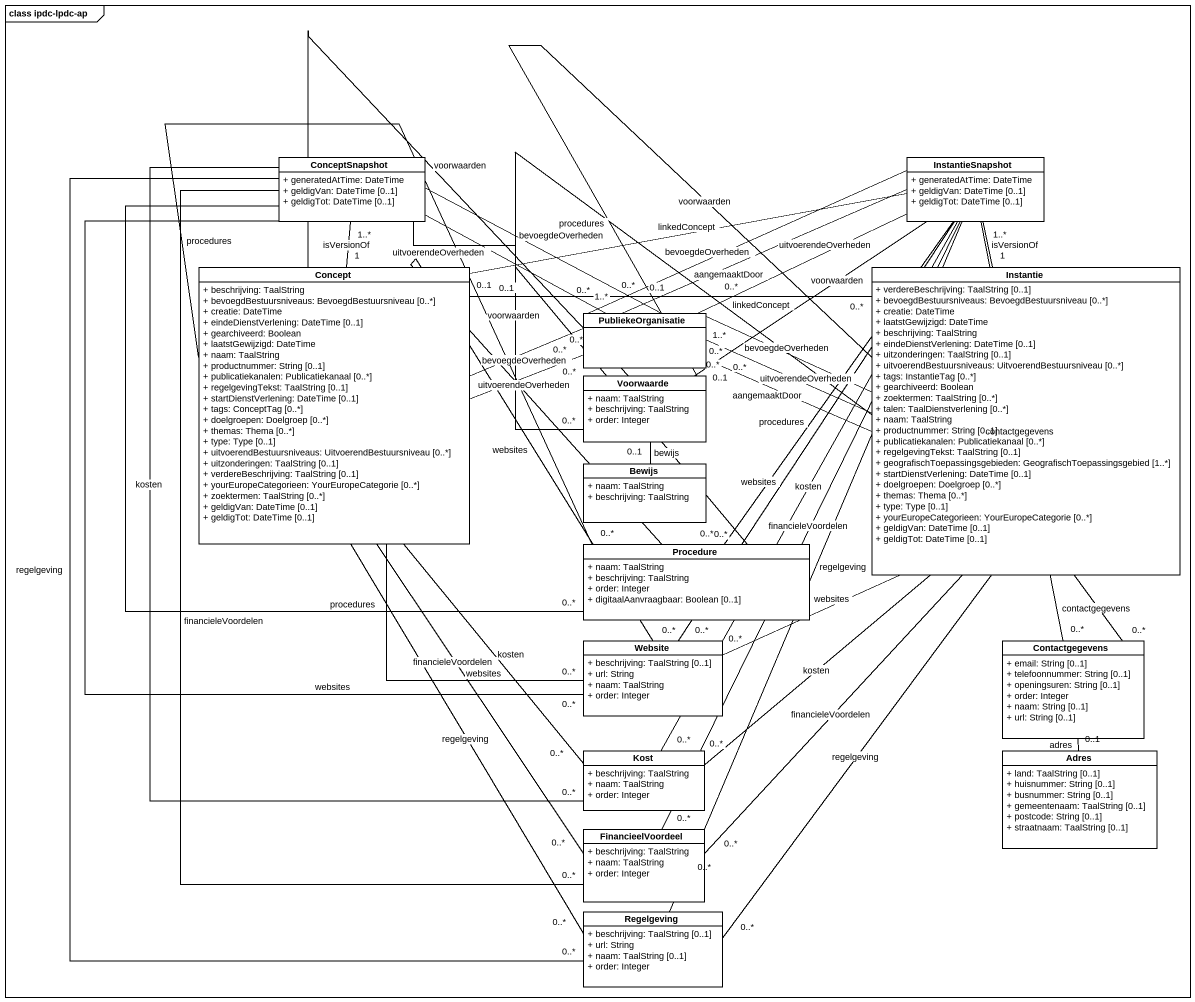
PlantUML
@startuml
mainframe class ipdc-lpdc-ap
hide circle
hide empty members
skinparam classAttributeIconSize 0
class ConceptSnapshot {
  + generatedAtTime: DateTime
  + geldigVan: DateTime [0..1]
  + geldigTot: DateTime [0..1]
}
class InstantieSnapshot {
  + generatedAtTime: DateTime
  + geldigVan: DateTime [0..1]
  + geldigTot: DateTime [0..1]
}
class Concept {
  + beschrijving: TaalString
  + bevoegdBestuursniveaus: BevoegdBestuursniveau [0..*]
  + creatie: DateTime
  + eindeDienstVerlening: DateTime [0..1]
  + gearchiveerd: Boolean
  + laatstGewijzigd: DateTime
  + naam: TaalString
  + productnummer: String [0..1]
  + publicatiekanalen: Publicatiekanaal [0..*]
  + regelgevingTekst: TaalString [0..1]
  + startDienstVerlening: DateTime [0..1]
  + tags: ConceptTag [0..*]
  + doelgroepen: Doelgroep [0..*]
  + themas: Thema [0..*]
  + type: Type [0..1]
  + uitvoerendBestuursniveaus: UitvoerendBestuursniveau [0..*]
  + uitzonderingen: TaalString [0..1]
  + verdereBeschrijving: TaalString [0..1]
  + yourEuropeCategorieen: YourEuropeCategorie [0..*]
  + zoektermen: TaalString [0..*]
  + geldigVan: DateTime [0..1]
  + geldigTot: DateTime [0..1]
}
class Instantie {
  + verdereBeschrijving: TaalString [0..1]
  + bevoegdBestuursniveaus: BevoegdBestuursniveau [0..*]
  + creatie: DateTime
  + laatstGewijzigd: DateTime
  + beschrijving: TaalString
  + eindeDienstVerlening: DateTime [0..1]
  + uitzonderingen: TaalString [0..1]
  + uitvoerendBestuursniveaus: UitvoerendBestuursniveau [0..*]
  + tags: InstantieTag [0..*]
  + gearchiveerd: Boolean
  + zoektermen: TaalString [0..*]
  + talen: TaalDienstverlening [0..*]
  + naam: TaalString
  + productnummer: String [0..1]
  + publicatiekanalen: Publicatiekanaal [0..*]
  + regelgevingTekst: TaalString [0..1]
  + geografischToepassingsgebieden: GeografischToepassingsgebied [1..*]
  + startDienstVerlening: DateTime [0..1]
  + doelgroepen: Doelgroep [0..*]
  + themas: Thema [0..*]
  + type: Type [0..1]
  + yourEuropeCategorieen: YourEuropeCategorie [0..*]
  + geldigVan: DateTime [0..1]
  + geldigTot: DateTime [0..1]
}
class PubliekeOrganisatie
class Voorwaarde {
  + naam: TaalString
  + beschrijving: TaalString
  + order: Integer
}
class Bewijs {
  + naam: TaalString
  + beschrijving: TaalString
}
class Procedure {
  + naam: TaalString
  + beschrijving: TaalString
  + order: Integer
  + digitaalAanvraagbaar: Boolean [0..1]
}
class Website {
  + beschrijving: TaalString [0..1]
  + url: String
  + naam: TaalString
  + order: Integer
}
class Contactgegevens {
  + email: String [0..1]
  + telefoonnummer: String [0..1]
  + openingsuren: String [0..1]
  + order: Integer
  + naam: String [0..1]
  + url: String [0..1]
}
class Kost {
  + beschrijving: TaalString
  + naam: TaalString
  + order: Integer
}
class Adres {
  + land: TaalString [0..1]
  + huisnummer: String [0..1]
  + busnummer: String [0..1]
  + gemeentenaam: TaalString [0..1]
  + postcode: String [0..1]
  + straatnaam: TaalString [0..1]
}
class FinancieelVoordeel {
  + beschrijving: TaalString
  + naam: TaalString
  + order: Integer
}
class Regelgeving {
  + beschrijving: TaalString [0..1]
  + url: String
  + naam: TaalString [0..1]
  + order: Integer
}
ConceptSnapshot "1..*" -- "1" Concept : isVersionOf
ConceptSnapshot -right- "0..*" PubliekeOrganisatie : uitvoerendeOverheden
ConceptSnapshot -right- "0..*" PubliekeOrganisatie : bevoegdeOverheden
ConceptSnapshot -- "0..*" Voorwaarde : voorwaarden
ConceptSnapshot -- "0..*" Procedure : procedures
ConceptSnapshot -- "0..*" Website : websites
ConceptSnapshot -- "0..*" Kost : kosten
ConceptSnapshot -- "0..*" FinancieelVoordeel : financieleVoordelen
ConceptSnapshot -- "0..*" Regelgeving : regelgeving
InstantieSnapshot -left- "0..1" Concept : linkedConcept
InstantieSnapshot "1..*" -- "1" Instantie : isVersionOf
InstantieSnapshot -left- "1..*" PubliekeOrganisatie : bevoegdeOverheden
InstantieSnapshot -left- "0..*" PubliekeOrganisatie : uitvoerendeOverheden
InstantieSnapshot -left- "0..1" PubliekeOrganisatie : aangemaaktDoor
InstantieSnapshot -- "0..*" Voorwaarde : voorwaarden
InstantieSnapshot -- "0..*" Procedure : procedures
InstantieSnapshot -- "0..*" Website : websites
InstantieSnapshot -- "0..*" Contactgegevens : contactgegevens
InstantieSnapshot -- "0..*" Kost : kosten
InstantieSnapshot -- "0..*" FinancieelVoordeel : financieleVoordelen
InstantieSnapshot -- "0..*" Regelgeving : regelgeving
Concept -right- "0..*" PubliekeOrganisatie : uitvoerendeOverheden
Concept -right- "0..*" PubliekeOrganisatie : bevoegdeOverheden
Concept -right- "0..*" Voorwaarde : voorwaarden
Concept -right- "0..*" Procedure : procedures
Concept -- "0..*" Website : websites
Concept -- "0..*" Kost : kosten
Concept -- "0..*" FinancieelVoordeel : financieleVoordelen
Concept -- "0..*" Regelgeving : regelgeving
Instantie "0..*" -left- "0..1" Concept : linkedConcept
Instantie -left- "0..1" PubliekeOrganisatie : aangemaaktDoor
Instantie -left- "1..*" PubliekeOrganisatie : bevoegdeOverheden
Instantie -left- "0..*" PubliekeOrganisatie : uitvoerendeOverheden
Instantie -left- "0..*" Voorwaarde : voorwaarden
Instantie -left- "0..*" Procedure : procedures
Instantie -- "0..*" Website : websites
Instantie -- "0..*" Contactgegevens : contactgegevens
Instantie -- "0..*" Kost : kosten
Instantie -- "0..*" FinancieelVoordeel : financieleVoordelen
Instantie -- "0..*" Regelgeving : regelgeving
Voorwaarde -- "0..1" Bewijs : bewijs
Procedure -- "0..*" Website : websites
Contactgegevens -- "0..1" Adres : adres
@enduml
